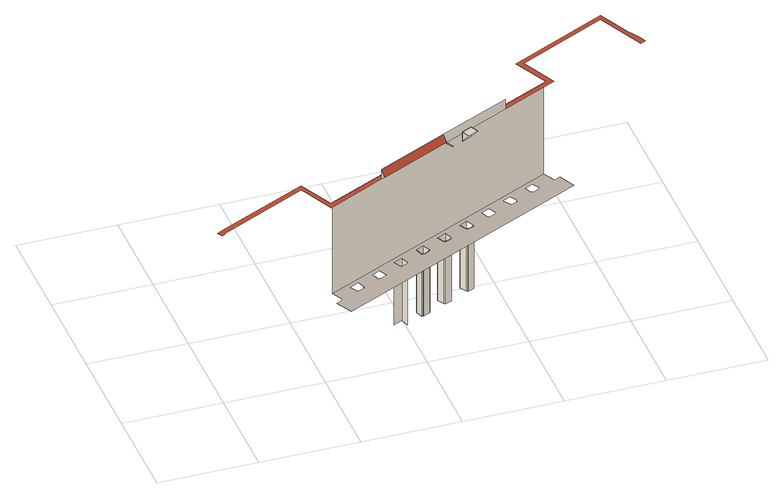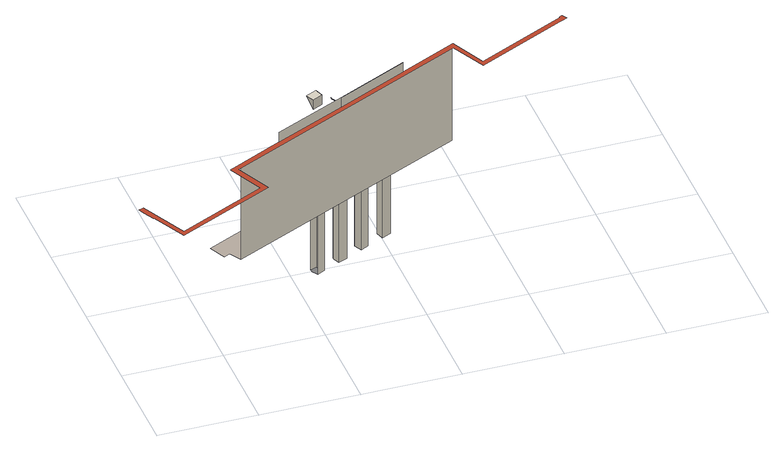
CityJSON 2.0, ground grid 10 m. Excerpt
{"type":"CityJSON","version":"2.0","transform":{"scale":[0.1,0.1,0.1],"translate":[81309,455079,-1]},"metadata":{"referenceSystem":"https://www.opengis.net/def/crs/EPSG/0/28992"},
"CityObjects":{
"building1":{"type":"Building","attributes":{"Volume":104797.07,"Dakoppervlakte":8542.52,"Muuroppervlakte":13883.88,"Vloeroppervlakte":5073.26,"hoogte_Z_max_in_m_NAP":34.28,"GEB_DOEL":"kantoorfunctie - kantoorfunctie,woonfunctie","yearOfConstruction":1620,"measuredHeight":34.75},"children":["building1-1"],"geometry":[{"type":"MultiSurface","lod":"2","boundaries":[[[0,1,2,3]],[[3,2,4,5]],[[6,7,8,9]],[[10,6,9,11]],[[12,13,14,15]],[[16,17,13,12]],[[18,19,17,16]],[[20,21,22,23]],[[24,25,19,18]],[[15,14,26,27]],[[28,29,24,18,16,12,15,27]],[[29,30,25,24]],[[28,31,30,29]],[[27,26,31,28]],[[32,33,34,35]],[[36,37,33,32]],[[38,39,37,36]],[[40,41,42,43,8,7,44,45,46,47,48,49,50,51,52,53,54,55,20,23,56,57,58,59,60,61]],[[62,63,39,38]],[[35,34,64,65]],[[66,67,62,38,36,32,35,65]],[[6,10,68]],[[68,10,69,70]],[[70,69,71]],[[67,72,63,62]],[[66,73,72,67]],[[65,64,73,66]],[[74,75,76,77,78,22,21,79,80,81,82],[83,84,85,86,87,88,89,90],[34,33,37,39,63,72,73,64],[91,92,93,94,95,96,97,98],[1,99,100,101,102,4,2],[103,104,105,106,107,108,109,110],[14,13,17,19,25,30,31,26],[111,112,113,114,115,116,117,118],[119,120,121,122,123,124,125,126],[127,128,129,130,131,132,133,134]],[[135,136,137]],[[138,139,136,135]],[[138,135,137,140]],[[141,112,111,142]],[[143,113,112,141]],[[144,114,113,143]],[[140,139,138]],[[145,115,114,144]],[[142,111,118,146]],[[147,148,145,144,143,141,142,146]],[[149,44,7,6]]],"semantics":{"surfaces":[{"type":"WallSurface"},{"type":"RoofSurface"},{"type":"GroundSurface"},{"type":"OuterCeilingSurface"}],"values":[0,0,0,1,0,0,0,0,0,0,2,0,0,0,0,0,0,1,0,0,2,0,0,0,0,0,0,3,null,null,null,0,0,0,null,0,0,2,0]}}]},
"building1-1":{"type":"BuildingInstallation","parents":["building1"],"geometry":[{"type":"MultiSurface","lod":"2","boundaries":[[[138,135,137,140]],[[138,139,136,135]],[[140,139,138]],[[135,136,137]]],"semantics":{"surfaces":[{"type":"RoofSurface"},{"type":"WallSurface"}],"values":[0,1,1,1]}}]}
},
"vertices":[
[190,66,5],[190,66,76],[199,70,76],[199,70,5],[202,62,76],[202,62,5],[247,92,191],[247,92,180],[175,58,180],[175,58,191],[249,88,184],[177,54,184],[219,70,5],[219,70,76],[216,78,76],[216,78,5],[220,71,5],[220,71,76],[221,70,5],[221,70,76],[367,154,180],[367,154,76],[120,38,76],[120,38,180],[227,73,5],[227,73,76],[224,82,76],[224,82,5],[228,74,5],[227,74,5],[227,74,76],[228,74,76],[245,83,5],[245,83,76],[241,90,76],[241,90,5],[246,83,5],[246,83,76],[246,82,5],[246,82,76],[9,22,180],[9,23,180],[99,66,180],[116,30,180],[320,126,180],[377,153,180],[360,189,180],[450,232,180],[473,184,180],[478,186,180],[475,193,180],[470,203,180],[469,203,180],[452,238,180],[353,191,180],[370,155,180],[118,37,180],[101,72,180],[12,30,180],[7,28,180],[3,26,180],[6,21,180],[253,85,5],[253,85,76],[250,94,76],[250,94,5],[253,87,5],[253,86,5],[249,88,183],[253,81,184],[253,81,183],[253,80,184],[253,86,76],[253,87,76],[127,5,76],[119,22,76],[125,25,76],[125,26,76],[126,26,76],[373,143,76],[374,142,76],[380,145,76],[388,128,76],[165,54,76],[168,46,76],[169,47,76],[170,46,76],[176,49,76],[176,50,76],[177,50,76],[173,58,76],[318,126,76],[322,119,76],[323,119,76],[323,118,76],[330,121,76],[329,122,76],[330,123,76],[326,130,76],[194,59,76],[195,59,76],[195,58,76],[202,61,76],[139,42,76],[143,34,76],[144,35,76],[144,34,76],[151,37,76],[150,38,76],[151,38,76],[148,46,76],[267,102,76],[271,95,76],[272,95,76],[272,94,76],[279,97,76],[278,98,76],[279,99,76],[275,106,76],[344,138,76],[347,131,76],[348,131,76],[349,130,76],[355,133,76],[355,134,76],[356,135,76],[352,142,76],[293,114,76],[296,107,76],[297,107,76],[297,106,76],[304,109,76],[304,110,76],[305,111,76],[301,118,76],[264,86,194],[264,86,183],[267,78,194],[274,91,194],[274,91,183],[278,83,194],[271,95,5],[267,102,5],[272,95,5],[272,94,5],[279,97,5],[275,106,5],[279,99,5],[278,98,5],[320,126,191]
]}
